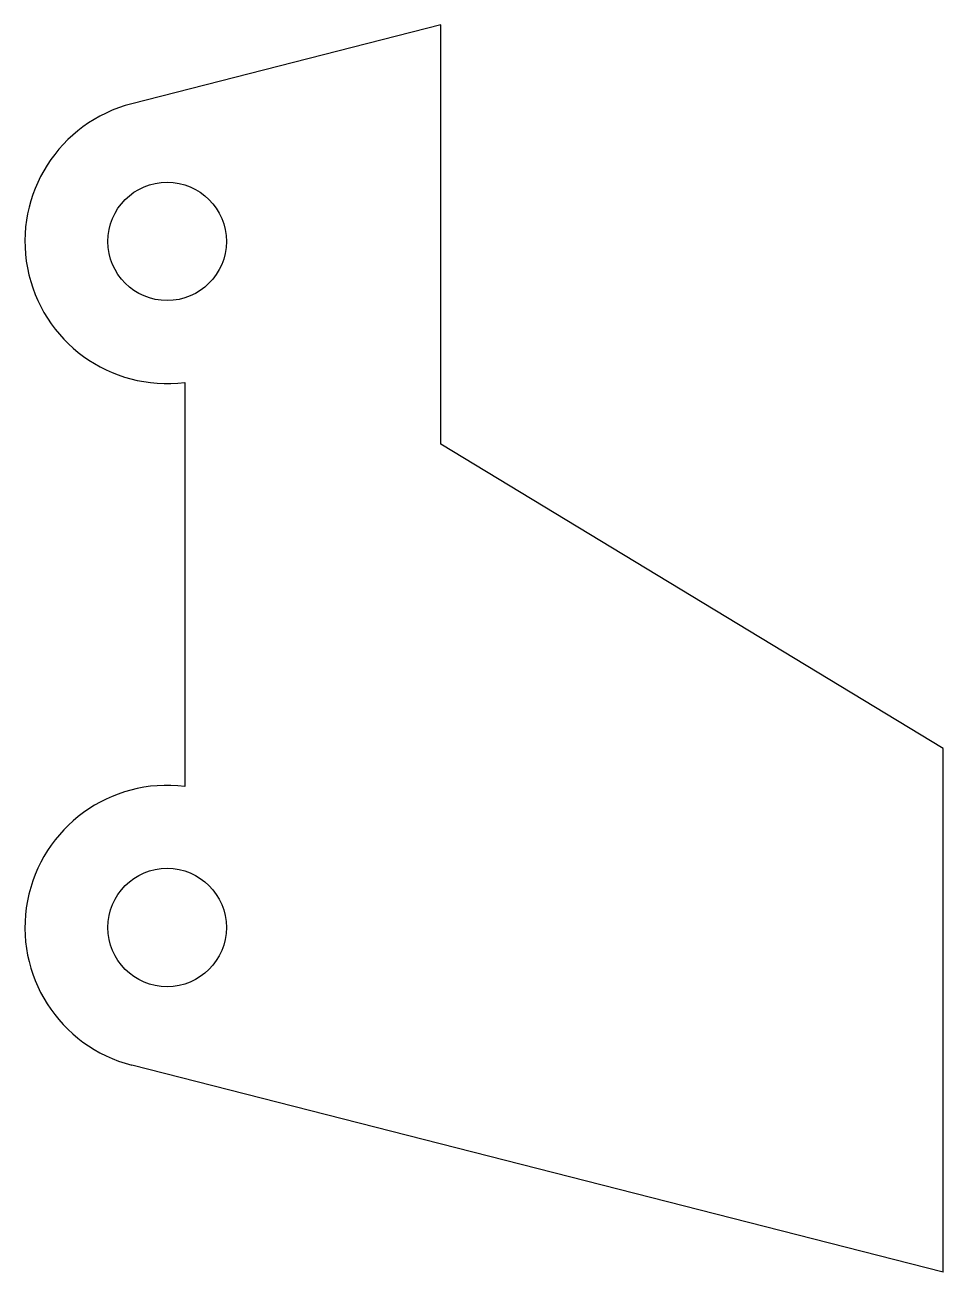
# Model space of a CAD drawing. Header units: inches. Extents: x -4.84 to 0, y -2.58 to 4.01.
import ezdxf

# ---------------------------------------------------------------- set-up
doc = ezdxf.new("R2010")
doc.units = ezdxf.units.IN
doc.header["$MEASUREMENT"] = 0

msp = doc.modelspace()

# ---------------------------------------------------------------- linework, layer by layer
at = {"color": 7, "linetype": 'Continuous', "lineweight": 25}
for p, q in [((-2.65, 4.0055), (-4.2791, 3.5899)), ((-2.65, 1.7935), (-2.65, 4.0055)), ((-4, 2.1191), (-4, -0.0131)), ((0, 0.1875), (-2.65, 1.7935)), ((0, -2.5756), (0, 0.1875)), ((0, -2.5756), (-4.2791, -1.4839))]:
    msp.add_line(p, q, dxfattribs=at)
for centre in [(-4.0937, 2.8632), (-4.0937, -0.7572)]:
    msp.add_circle(centre, 0.3125, dxfattribs=at)
for centre, start, end in [((-4.0937, 2.8632), 104.31162, 277.17691), ((-4.0937, -0.7572), 82.82309, 255.68838)]:
    msp.add_arc(centre, 0.75, start, end, dxfattribs=at)

doc.saveas('drawing.dxf')
